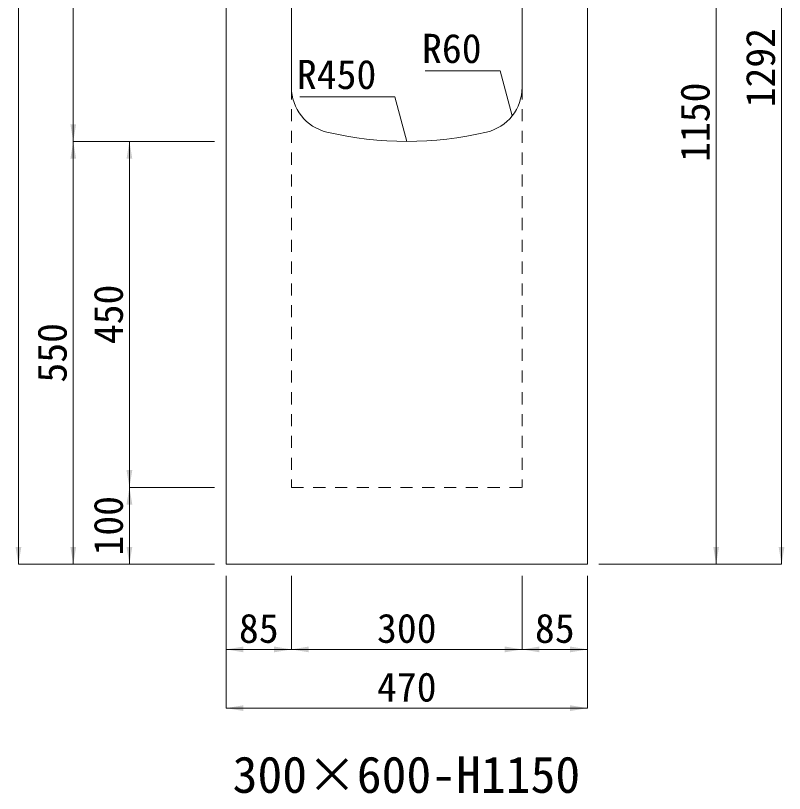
# Model space of a CAD drawing. Units: millimetres at full size. Extents: x -3301 to 90699, y 107523 to 139162.
# Drawn here: x 17143 to 18144, y 110789 to 111801 of the extents above; entities that cross this region are included whole.
import ezdxf
from ezdxf.enums import TextEntityAlignment as Align

# ---------------------------------------------------------------- set-up
doc = ezdxf.new("R2010")
doc.units = ezdxf.units.MM
doc.header["$LTSCALE"] = 21
doc.linetypes.add('USER1', pattern=[1.35, 0.75, -0.6])
for name, color, linetype, lineweight in [('0_2', 7, 'USER1', 9), ('寸法線', 7, 'Continuous', 9), ('引出線', 4, 'Continuous', 9), ('本体', 2, 'Continuous', 9)]:
    doc.layers.add(name, color=color, linetype=linetype, lineweight=lineweight)
doc.styles.add('ＭＳ ゴシック', font='')
doc.styles.get('ＭＳ ゴシック').set_extended_font_data('MS Gothic')

# ---------------------------------------------------------------- blocks, each defined once
blk = doc.blocks.new('filled_arrow')
at = {"color": 0, "linetype": 'Continuous', "lineweight": -2}
blk.add_solid([(7.5, 1.25), (0, 0), (7.5, -1.25)], dxfattribs=at)

msp = doc.modelspace()

# ---------------------------------------------------------------- linework, layer by layer
at = {"layer": '寸法線'}
for p, q in [((18139.77, 112379.57), (18139.77, 111087.57)), ((17147.2, 111087.57), (17147.2, 112317.57)), ((17218.47, 112237.57), (17218.47, 111637.57)), ((18054.67, 111087.57), (18054.67, 112237.57)), ((17402.31, 111637.57), (17218.47, 111637.57)), ((17218.47, 111637.57), (17218.47, 111087.57)), ((17402.31, 111637.57), (17218.47, 111637.57)), ((17291.54, 111187.57), (17291.54, 111637.57)), ((17402.31, 111637.57), (17291.54, 111637.57)), ((17402.31, 111187.57), (17291.54, 111187.57)), ((17291.54, 111087.57), (17291.54, 111187.57)), ((17402.31, 111187.57), (17291.54, 111187.57)), ((17402.31, 111087.57), (17147.2, 111087.57)), ((17402.31, 111087.57), (17218.47, 111087.57)), ((17402.31, 111087.57), (17291.54, 111087.57)), ((17902.31, 111087.57), (18139.77, 111087.57)), ((17902.31, 111087.57), (18054.67, 111087.57)), ((17417.31, 111072.57), (17417.31, 110976.71)), ((17417.31, 111072.57), (17417.31, 110900.28)), ((17502.31, 111072.57), (17502.31, 110976.71)), ((17502.31, 111072.57), (17502.31, 110976.71)), ((17802.31, 111072.57), (17802.31, 110976.71)), ((17802.31, 111072.57), (17802.31, 110976.71)), ((17887.31, 111072.57), (17887.31, 110976.71)), ((17887.31, 111072.57), (17887.31, 110900.28)), ((17417.31, 110976.71), (17502.31, 110976.71)), ((17502.31, 110976.71), (17802.31, 110976.71)), ((17802.31, 110976.71), (17887.31, 110976.71)), ((17417.31, 110900.28), (17887.31, 110900.28))]:
    msp.add_line(p, q, dxfattribs=at)
at = {"layer": '引出線'}
for points in [[(17789.37, 111670.89), (17773.63, 111729.63), (17676.13, 111729.63)], [(17652.31, 111637.57), (17636.71, 111695.78), (17513.22, 111695.78)]]:
    msp.add_lwpolyline(points, dxfattribs=at)
at = {"layer": '本体', "lineweight": 20}
for p, q in [((17417.31, 112237.57), (17417.31, 111087.57)), ((17502.31, 112237.57), (17502.31, 111708.1)), ((17802.31, 112237.57), (17802.31, 111708.1)), ((17887.31, 112237.57), (17887.31, 111087.57)), ((17417.31, 111087.57), (17887.31, 111087.57))]:
    msp.add_line(p, q, dxfattribs=at)
at = {"layer": '本体', "linetype": 'USER1'}
for p, q in [((17502.31, 111708.1), (17502.31, 111187.57)), ((17802.31, 111708.1), (17802.31, 111187.57)), ((17502.31, 111187.57), (17802.31, 111187.57))]:
    msp.add_line(p, q, dxfattribs=at)
at = {"layer": '本体', "lineweight": 13}
for centre, radius, start, end in [((17562.31, 111708.1), 60, 180, 256.65764), ((17742.31, 111708.1), 60, 283.34236, 0), ((17652.31, 112087.57), 450, 256.65764, 283.34236)]:
    msp.add_arc(centre, radius, start, end, dxfattribs=at)

# ---------------------------------------------------------------- block references
at = {"layer": '寸法線', "xscale": 3, "yscale": 3}
for p, rotation in [((17218.47, 111637.57), 90), ((17218.47, 111637.57), 270), ((17291.54, 111637.57), 270), ((17291.54, 111187.57), 90), ((17291.54, 111187.57), 270), ((17147.2, 111087.57), 90), ((17218.47, 111087.57), 90), ((17291.54, 111087.57), 90), ((18054.67, 111087.57), 90), ((18139.77, 111087.57), 90), ((17502.31, 110976.71), 180), ((17802.31, 110976.71), 180), ((17887.31, 110976.71), 180), ((17887.31, 110900.28), 180)]:
    msp.add_blockref('filled_arrow', p, dxfattribs=dict(at, rotation=rotation))
for p in [(17417.31, 110976.71), (17502.31, 110976.71), (17802.31, 110976.71), (17417.31, 110900.28)]:
    msp.add_blockref('filled_arrow', p, dxfattribs=at)
at = {"layer": '引出線', "xscale": 0.0667, "yscale": 0.0667, "rotation": 105}
for p in [(17789.37, 111670.89), (17652.31, 111637.57)]:
    msp.add_blockref('filled_arrow', p, dxfattribs=at)

# ---------------------------------------------------------------- texts
at = {"layer": '0_2', "style": 'ＭＳ ゴシック'}
msp.add_text('300×600-H1150', height=47.47, dxfattribs=at).set_placement((17651.82, 110813.81), align=Align.MIDDLE_CENTER)
at = {"layer": '寸法線', "style": 'ＭＳ ゴシック'}
for s, p in [('1292', (18112.27, 111733.57)), ('1150', (18027.17, 111662.57)), ('450', (17264.04, 111412.57)), ('550', (17190.97, 111362.57)), ('100', (17264.04, 111137.57))]:
    msp.add_text(s, height=37.98, rotation=90, dxfattribs=at).set_placement(p, align=Align.MIDDLE_CENTER)
for s, p in [('85', (17459.81, 111004.21)), ('300', (17652.31, 111004.21)), ('85', (17844.81, 111004.21)), ('470', (17652.31, 110927.78))]:
    msp.add_text(s, height=37.98, dxfattribs=at).set_placement(p, align=Align.MIDDLE_CENTER)
at = {"layer": '引出線', "style": 'ＭＳ ゴシック'}
for s, p in [('R60', (17749.63, 111777.63)), ('R450', (17612.71, 111743.78))]:
    msp.add_text(s, height=37.98, dxfattribs=at).set_placement(p, align=Align.TOP_RIGHT)

doc.saveas('drawing.dxf')
